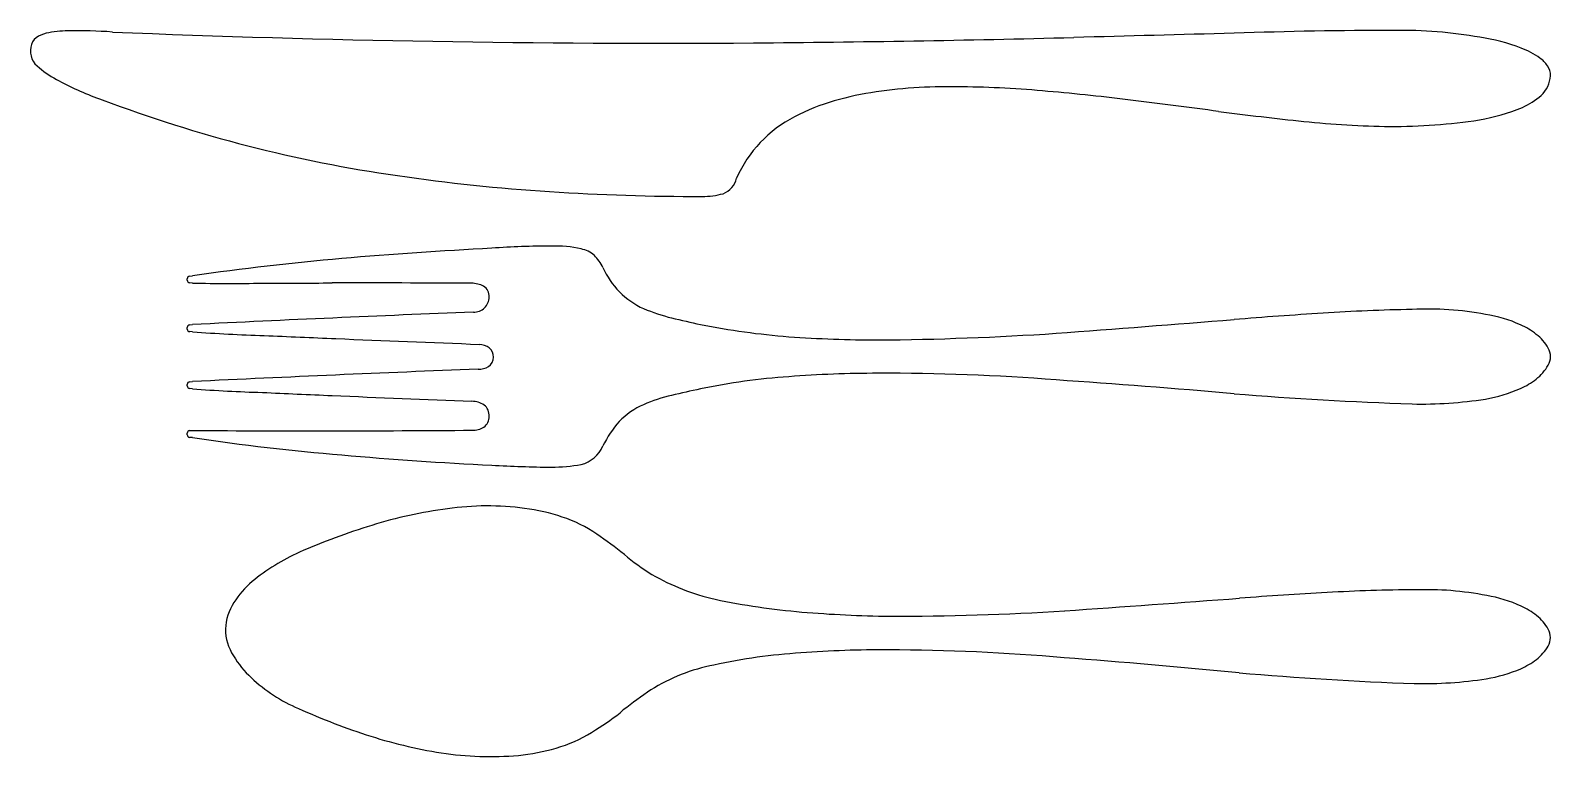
# Model space of a CAD drawing. Extents: x -78 to 153, y 21 to 131.
import ezdxf

# ---------------------------------------------------------------- set-up
doc = ezdxf.new("R2010")
doc.units = 0

msp = doc.modelspace()

# ---------------------------------------------------------------- linework, layer by layer
at = {"layer": '_____1', "color": 0}
for p, q in [((-53.9995, 93.1828), (-53.9995, 93.4047)), ((-53.6377, 93.8074), (-53.2028, 93.8573)), ((-53.1858, 92.7618), (-53.6367, 92.7931)), ((-53.9902, 85.7807), (-53.9902, 86.0025)), ((-53.6285, 86.4056), (-53.1968, 86.4542)), ((-53.1913, 85.358), (-53.627, 85.3914)), ((-53.9902, 77.1686), (-53.9902, 77.3905)), ((-53.1968, 76.7173), (-53.6285, 76.7662)), ((-53.627, 77.7805), (-53.1913, 77.8135)), ((-53.9995, 69.7652), (-53.9995, 69.9864)), ((-53.2, 69.3153), (-53.6377, 69.3621)), ((-53.6367, 70.3764), (-53.1858, 70.408))]:
    msp.add_line(p, q, dxfattribs=at)
for centre, radius, start, end in [((-75.61015, 128.29554), 2.10642, 127.98027, 173.51887), ((-74.15444, 125.75495), 5.02205, 104.12915, 123.22834), ((-71.3428, 110.30793), 20.71444, 91.9603, 101.23979), ((-71.13639, 46.59886), 84.41635, 86.06497, 90.62105), ((17.91911, 2165.38701), 2036.2738, 267.65655, 270.3908), ((6.05091, 3082.24894), 2953.2007, 270.49973, 271.4423), ((601.70966, -19030.11506), 19167.18999, 91.48595, 91.55857), ((128.89016, -559.91727), 690.97117, 89.99467, 92.00879), ((130.01265, 63.02824), 68.03389, 79.95552, 90.89118), ((137.86358, 102.10799), 28.19866, 68.63571, 81.81417), ((-74.74563, 127.93131), 3.01811, 168.49464, 236.72111), ((144.89331, 118.79972), 10.10379, 52.87984, 71.27882), ((148.48909, 123.26636), 4.37556, 33.88127, 55.12748), ((-67.97922, 134.8416), 12.64629, 228.24052, 244.47698), ((149.98047, 124.17598), 2.63144, 0.20956, 35.54171), ((-51.97261, 163.17729), 45.16895, 241.64019, 250.72418), ((61.29009, 47.79498), 74.73421, 88.3709, 98.35803), ((61.97227, -30.18437), 152.69017, 84.57088, 89.45872), ((147.95949, 124.57726), 4.66887, 313.77292, 355.1879), ((7.48452, 317.29661), 210.34159, 249.29486, 261.91221), ((51.66516, 92.82647), 28.5806, 105.4226, 118.47938), ((56.4219, 78.05124), 44.09366, 97.81423, 106.27528), ((49.38917, -191.65629), 314.64029, 82.70031, 85.07182), ((-51.191, -1027.83164), 1156.83634, 82.37616, 83.02119), ((143.41215, 130.18785), 11.88111, 294.51328, 310.88868), ((46.61043, 101.05965), 18.94049, 116.9149, 156.34173), ((179.6331, 719.86813), 606.0455, 262.66749, 263.89883), ((128.26774, 207.99518), 91.51118, 270.00999, 278.52112), ((135.98075, 149.92286), 32.95153, 280.22007, 292.032), ((131.33952, 279.2376), 162.78228, 264.31695, 268.92436), ((17.93101, 378.52247), 272.43368, 261.54864, 266.41949), ((25.8885, 109.521), 3.48142, 292.45293, 345.6832), ((23.3044, 448.308), 342.42004, 266.25137, 270.12675), ((24.0619, 118.1074), 12.2186, 270, 284.97006), ((35.75873, -702.19549), 801.42144, 93.11781, 94.74715), ((0.19158, -8.49204), 106.83331, 89.4623, 94.30605), ((2.11668, 83.6689), 14.69665, 75.94916, 93.59883), ((4.91779, 93.78079), 4.21541, 48.73463, 79.51683), ((2.11236, 91.58983), 7.74109, 27.13377, 43.81626), ((6.46625, -322.66938), 420.77889, 95.04904, 98.15238), ((20.25312, 100.06363), 12.28965, 203.71797, 245.54033), ((-53.62307, 93.43038), 0.3773, 92.22174, 183.90296), ((-53.6088, 93.1828), 0.3907, 180, 265.90538), ((-47.64618, 285.90384), 193.22147, 268.35712, 271.48994), ((-229.72158, 120360.08657), 120267.48441, 270.08913, 270.09417), ((-27.37376, -3457.26384), 3550.03153, 89.73458, 90.07559), ((-10.99609, 88.50063), 4.2295, 63.10591, 89.08703), ((-10.07404, 90.73428), 1.83005, 356.94356, 417.20802), ((-10.53229, 90.62774), 2.2857, 267.62263, 360.22468), ((151.89645, -4053.0752), 4144.60697, 92.24733, 92.8364), ((27.14004, 117.80068), 31.30488, 247.50867, 255.71355), ((159.23234, -580.97412), 670.41503, 93.51522, 94.67054), ((136.18737, -178.57934), 267.36958, 90.97669, 93.87323), ((134.01897, 41.0039), 47.80723, 79.49648, 92.86444), ((139.80025, 68.5418), 19.68808, 65.2014, 81.43025), ((-53.61388, 86.02865), 0.37723, 92.22174, 183.97526), ((-53.59996, 85.7807), 0.39024, 180, 266.02705), ((-34.98536, 334.44218), 249.74864, 265.8196, 268.31449), ((58.82251, 250.82044), 168.04256, 256.43729, 257.9666), ((46.02159, 198.27159), 113.99038, 258.75284, 265.54787), ((-612.91982, 9230.48923), 9171.38841, 274.31848, 274.48737), ((143.81501, 76.71328), 10.58843, 51.29141, 66.37672), ((92.35849, 3086.4348), 3004.6536, 267.43074, 267.63814), ((296.25571, 7958.67785), 7881.16087, 267.6168, 267.77493), ((-9.91981, 80.4248), 3.04027, 55.94433, 86.43765), ((-9.31015, 81.62926), 1.70939, 355.55243, 410.25722), ((51.40638, 284.60392), 200.48464, 265.92886, 269.79157), ((46.63363, 549.96184), 465.85878, 270.4973, 273.82223), ((146.3568, 79.61309), 6.73821, 29.0239, 52.73726), ((-9.31374, 81.49003), 1.70785, 305.33131, 360.2238), ((149.66861, 81.71031), 2.94667, 331.11925, 357.55301), ((150.00754, 81.55414), 2.60524, 0.66777, 30.65078), ((181.88154, -4804.87941), 4888.34832, 92.24853, 92.75633), ((-9.87454, 79.70279), 0.03414, 166.24766, 176.11158), ((-9.69093, 82.25698), 2.55529, 265.13369, 302.28481), ((43.36634, -15.5509), 94.30483, 93.76791, 101.98171), ((50.37351, -88.7149), 167.78538, 89.89769, 94.51375), ((52.15356, -242.85232), 321.92593, 85.45116, 90.26349), ((145.64201, 84.17556), 7.66615, 308.71459, 329.52084), ((-53.59683, 77.38828), 0.39338, 94.39871, 179.67692), ((-53.58551, 77.1686), 0.40469, 180, 263.90201), ((-34.69773, 329.92116), 253.87873, 265.8214, 268.21306), ((90.11216, 2976.13221), 2903.00206, 267.3795, 267.58865), ((40.60085, -8.28829), 86.63462, 101.18971, 104.15873), ((-9.11701, -1215.05091), 1296.02058, 84.96446, 86.15969), ((138.0284, 100.53977), 25.81278, 280.50426, 292.86494), ((142.80161, 88.13175), 12.53221, 294.79974, 307.53458), ((234.0568, 6332.38918), 6262.34393, 267.5648, 267.75871), ((-10.997, 71.11994), 3.71894, 57.65413, 87.74543), ((-10.22536, 72.69387), 1.9855, 355.27442, 412.15744), ((19.54406, 64.03035), 11.17537, 113.1419, 136.17319), ((23.89397, 55.01494), 21.17983, 102.22462, 114.37758), ((153.88737, 697.9599), 623.93892, 265.47291, 267.95568), ((132.7578, 141.04743), 66.63888, 269.03019, 278.61012), ((-10.25606, 72.52248), 2.00947, 307.31686, 360.22293), ((22.99116, 61.40763), 15.48633, 138.00461, 154.6027), ((-53.60656, 69.98462), 0.39294, 94.39871, 179.73989), ((-53.59404, 69.7652), 0.40546, 180, 263.81875), ((0.91323, 437.64285), 372.28138, 261.64212, 265.14966), ((-34.26019, 2987.24461), 2916.89801, 269.62825, 270.46047), ((-10.63548, 73.28717), 2.85224, 266.32506, 304.06455), ((4.49534, 70.01269), 4.9152, 284.11606, 336.45986), ((20.91649, 648.58932), 584.16754, 264.94414, 267.17938), ((4.03599, 288.77222), 223.95728, 266.96289, 269.27539), ((0.94289, 92.28208), 27.45047, 270.54443, 279.96711), ((-6.30996, -6.63444), 65.67234, 97.21679, 107.44999), ((-8.45216, 17.39786), 41.57093, 82.27731, 98.44878), ((-6.3987, 30.34158), 28.4702, 71.07024, 82.87194), ((1.48939, -34.87846), 94.96093, 106.829, 113.90618), ((-3.02784, 38.95035), 19.23755, 54.77668, 72.24913), ((-26.84841, 2.3849), 62.86825, 51.55217, 56.26273), ((-24.15766, 23.17473), 31.49499, 114.04934, 129.46481), ((35.17782, 78.65997), 35.45511, 229.69441, 238.05246), ((33.67826, 78.3994), 34.4592, 239.93924, 257.11717), ((-33.49562, 35.40809), 16.12536, 131.4782, 146.53276), ((132.73294, -188.06013), 234.29849, 90.17185, 93.42183), ((133.73105, -1.48866), 47.75625, 78.88791, 92.04103), ((-39.70495, 39.8069), 8.5233, 148.18194, 176.60667), ((49.34792, 157.88601), 115.46459, 258.33148, 264.92708), ((-1127.12026, 16956.28748), 16956.18519, 274.07889, 274.16871), ((148.49956, -517.17598), 563.78216, 93.02494, 94.37567), ((139.79214, 25.94782), 19.67707, 64.84691, 80.80906), ((54.91526, 233.55153), 191.32944, 265.26999, 269.24986), ((52.58607, 470.89385), 428.65539, 269.97651, 273.52925), ((143.8672, 34.11803), 10.55175, 51.14285, 66.01983), ((146.4707, 37.07572), 6.61741, 28.90005, 52.6303), ((-40.86424, 40.31572), 7.34906, 180.03368, 213.59396), ((149.93422, 39.00614), 2.65233, -29.07566, 28.55125), ((51.00811, -119.10766), 156.24709, 89.52865, 94.40855), ((51.93679, -267.1756), 304.30995, 84.92088, 89.93284), ((145.81943, 41.57188), 7.49936, 308.18283, 329.06927), ((-34.9748, 43.25541), 13.90499, 210.25466, 227.95428), ((31.18332, 7.24398), 28.10835, 100.98296, 122.06188), ((44.50404, -50.7998), 87.65007, 93.60178, 102.30249), ((-20.53112, -1279.43324), 1319.12373, 84.52202, 85.67811), ((142.96103, 45.63118), 12.45989, 294.396, 306.97551), ((-27.8039, 50.34453), 23.97893, 226.57441, 247.10979), ((152.32521, 578.36955), 546.72136, 265.07587, 267.86532), ((133.091, 98.33734), 66.31937, 269.02336, 278.47863), ((138.26102, 58.08053), 25.75339, 280.30764, 292.47847), ((54.93732, -26.36169), 69.23573, 123.95885, 128.2331), ((6.02911, 124.21341), 105.21889, 245.78306, 252.16953), ((-9.19826, 53.2712), 33.02518, 301.16902, 310.13608), ((-3.71198, 95.45497), 74.86053, 252.5272, 261.50167), ((-4.34194, 43.57492), 22.23191, 288.28998, 303.39414), ((-8.07255, 69.90329), 48.94794, 262.12986, 275.85116), ((-6.97836, 52.59189), 31.62241, 277.07665, 287.69833)]:
    msp.add_arc(centre, radius, start, end, dxfattribs=at)

doc.saveas('drawing.dxf')
